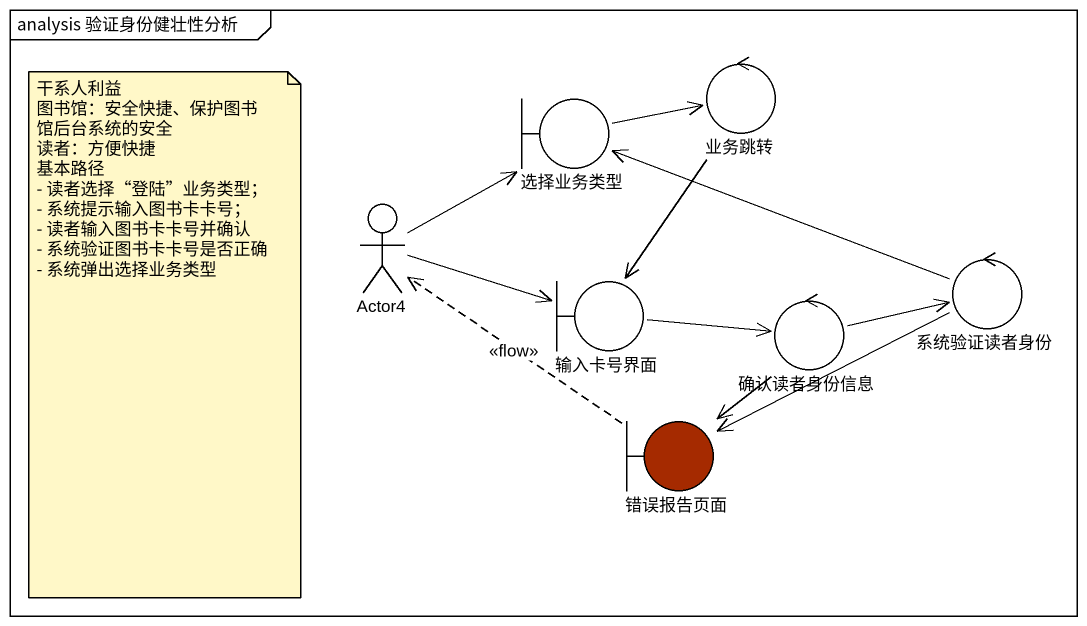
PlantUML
@startuml
mainframe analysis 验证身份健壮性分析
control 业务跳转
boundary 选择业务类型
actor Actor4
boundary 输入卡号界面
control 系统验证读者身份
control 确认读者身份信息
boundary 错误报告页面 #A52A00
业务跳转 --> 输入卡号界面
选择业务类型 -right-> 业务跳转
Actor4 -up-> 选择业务类型
Actor4 -right-> 输入卡号界面
输入卡号界面 -right-> 确认读者身份信息
系统验证读者身份 -left-> 选择业务类型
系统验证读者身份 -left-> 错误报告页面
确认读者身份信息 -right-> 系统验证读者身份
确认读者身份信息 --> 错误报告页面
错误报告页面 .up.> Actor4 : <<flow>>
note as N1
  干系人利益
  图书馆：安全快捷、保护图书馆后台系统的安全
  读者：方便快捷
  基本路径
  - 读者选择“登陆”业务类型；
  - 系统提示输入图书卡卡号；
  - 读者输入图书卡卡号并确认
  - 系统验证图书卡卡号是否正确
  - 系统弹出选择业务类型
end note
@enduml
